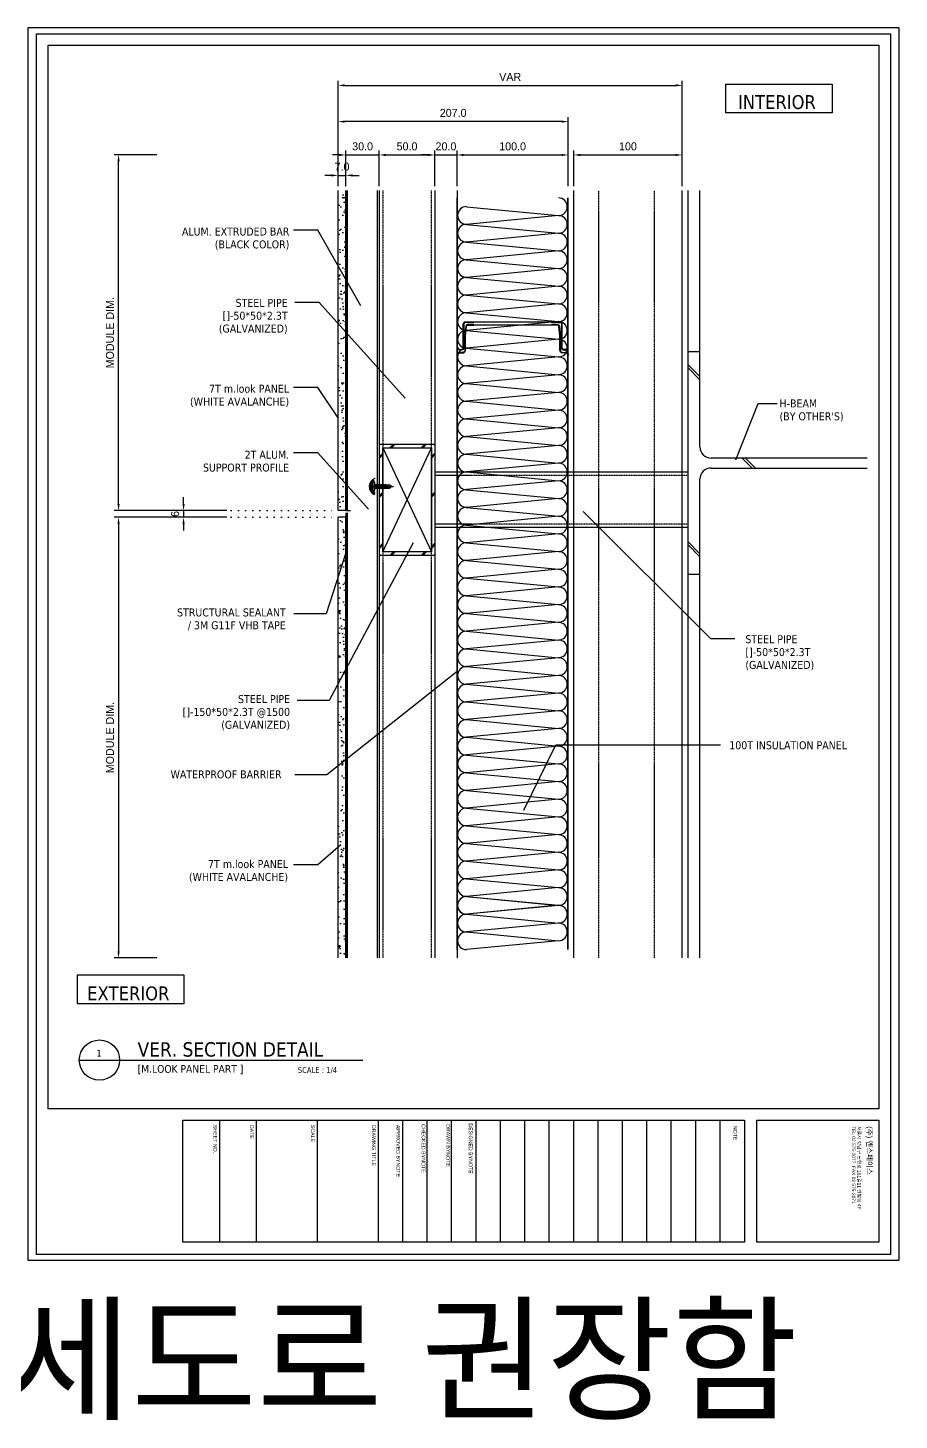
# Model space of a CAD drawing. Header units: millimetres. Extents: x 6755 to 21493, y 282 to 5565.
# Drawn here: x 19573 to 20357, y 4312 to 5565 of the extents above; entities that cross this region are included whole.
import ezdxf

# ---------------------------------------------------------------- set-up
doc = ezdxf.new("R2010")
doc.units = ezdxf.units.MM
doc.header["$MEASUREMENT"] = 0
for name, pattern in [('CENTER', [7.75, 7.25, -0.25, 0, -0.25]), ('DOT', [6.35, 0, -6.35]), ('HIDDEN', [0.375, 0.25, -0.125])]:
    doc.linetypes.add(name, pattern=pattern)
doc.layers.add('1', color=1, linetype='CENTER', lineweight=5, true_color=0xff0000)
for name, color, linetype, true_color in [('4', 4, 'Continuous', 0x00ffff), ('7', 7, 'Continuous', 0x000000), ('A-ANNO-REFR', 7, 'Continuous', 0x000000), ('H-BEAM', 4, 'Continuous', 0x00ffff), ('Hatch', 7, 'Continuous', 0xc0c0c0), ('nt', 7, 'Continuous', 0x994c00), ('NT Panel', 7, 'Continuous', 0xbfff7f), ('PANEL', 9, 'Continuous', 0x808080), ('REV01', 7, 'Continuous', 0xc0c0c0), ('ST_L PIPE', 2, 'Continuous', 0xffff00), ('TE 07', 7, 'Continuous', 0x000000), ('TEXT', 2, 'Continuous', 0xffff00), ('TITLE_TEXT', 7, 'Continuous', 0x000000), ('Welding', 1, 'Continuous', 0xff0000)]:
    doc.layers.add(name, color=color, linetype=linetype, true_color=true_color)
doc.layers.add('AM_0', color=7, linetype='Continuous')
doc.layers.add('DIM', color=1, linetype='Continuous')
doc.styles.add('Arial', font='arial.ttf')
doc.styles.add('Expo M', font='Expo M.ttf')
doc.dimstyles.new('DS2', dxfattribs={"dimscale": 2, "dimtxt": 1.8, "dimasz": 1.5, "dimexe": 1, "dimexo": 1, "dimgap": 0.5, "dimtad": 1, "dimtoh": 1, "dimdec": 1, "dimzin": 1, "dimdsep": 46, "dimtxsty": 'Expo M', "dimcen": 2, "dimadec": 1, "dimazin": 0, "dimtfac": 1, "dimtdec": 4, "dimtix": 1, "dimtmove": 1, "dimatfit": 3, "dimfxl": 1, "dimtolj": 1, "dimtzin": 1, "dimarcsym": 0})
doc.dimstyles.new('알루이엔씨4', dxfattribs={"dimscale": 4, "dimtxt": 1.8, "dimasz": 1.5, "dimexe": 1, "dimexo": 1, "dimgap": 1, "dimtad": 1, "dimtoh": 1, "dimdec": 1, "dimzin": 1, "dimdsep": 46, "dimtxsty": 'Expo M', "dimcen": 2, "dimclrt": 2, "dimadec": 1, "dimazin": 0, "dimtfac": 1, "dimtdec": 1, "dimtix": 1, "dimtmove": 1, "dimatfit": 3, "dimfxl": 1, "dimtolj": 1, "dimtzin": 1, "dimarcsym": 0})
pattern_1 = [(307.5, (14152.281, -4308.577), (9.788265, 0.320006), [0, -7.7216, 0, -8.636, 0, -8.255]), (277.5, (14152.281, -4308.577), (14.336502, -8.990466), [0, -4.1656, 0, -6.9596, 0, -2.667]), (237.5, (14152.281, -4302.3285), (0.028744, -15.8198474), [0, -2.54, 0, -9.144, 0, -11.938]), (227.5, (14152.281, -4302.329), (4.458586, -15.271129), [0, -1.27, 0, -5.9944, 0, -6.858])]

# ---------------------------------------------------------------- blocks, each defined once
blk = doc.blocks.new('*D24')
at = {"layer": 'Defpoints', "color": 0, "transparency": 16777216}
for p in [(20161.5, 5513.2), (19851.9, 5418.6), (20161.5, 5418.6)]:
    blk.add_point(p, dxfattribs=at)
at = {"layer": 'DIM', "color": 0, "lineweight": -2, "transparency": 16777216}
for p, q in [((19851.9, 5422.6), (19851.9, 5517.2)), ((19857.9, 5513.2), (20155.5, 5513.2)), ((20161.5, 5422.6), (20161.5, 5517.2))]:
    blk.add_line(p, q, dxfattribs=at)
at = {"layer": 'DIM', "color": 0, "transparency": 16777216}
for points in [[(19857.9, 5514.2), (19857.9, 5512.2), (19851.9, 5513.2)], [(20155.5, 5514.2), (20155.5, 5512.2), (20161.5, 5513.2)]]:
    blk.add_solid(points, dxfattribs=at)
at = {"layer": 'DIM', "color": 2, "transparency": 16777216, "insert": (20006.7, 5520.8), "char_height": 7.2, "attachment_point": 5, "style": 'Expo M'}
blk.add_mtext('\\A1;VAR', dxfattribs=at)
blk = doc.blocks.new('*D25')
at = {"layer": 'Defpoints', "color": 0, "transparency": 16777216}
for p in [(20161.5, 5450.6), (20063.9, 5418.6), (20161.5, 5418.6)]:
    blk.add_point(p, dxfattribs=at)
at = {"layer": 'DIM', "color": 0, "lineweight": -2, "transparency": 16777216}
for p, q in [((20063.9, 5422.6), (20063.9, 5454.6)), ((20069.9, 5450.6), (20155.5, 5450.6)), ((20161.5, 5422.6), (20161.5, 5454.6))]:
    blk.add_line(p, q, dxfattribs=at)
at = {"layer": 'DIM', "color": 0, "transparency": 16777216}
for points in [[(20069.9, 5451.6), (20069.9, 5449.6), (20063.9, 5450.6)], [(20155.5, 5451.6), (20155.5, 5449.6), (20161.5, 5450.6)]]:
    blk.add_solid(points, dxfattribs=at)
at = {"layer": 'DIM', "color": 2, "transparency": 16777216, "insert": (20112.7, 5458.3), "char_height": 7.2, "attachment_point": 5, "style": 'Expo M'}
blk.add_mtext('\\A1;100', dxfattribs=at)
blk = doc.blocks.new('*D26')
at = {"layer": 'Defpoints', "color": 0, "transparency": 16777216}
for p in [(20058.9, 5450.6), (19958.9, 5418.6), (20058.9, 5418.6)]:
    blk.add_point(p, dxfattribs=at)
at = {"layer": 'DIM', "color": 0, "lineweight": -2, "transparency": 16777216}
for p, q in [((19958.9, 5422.6), (19958.9, 5454.6)), ((19964.9, 5450.6), (20052.9, 5450.6)), ((20058.9, 5422.6), (20058.9, 5454.6))]:
    blk.add_line(p, q, dxfattribs=at)
at = {"layer": 'DIM', "color": 0, "transparency": 16777216}
for points in [[(19964.9, 5451.6), (19964.9, 5449.6), (19958.9, 5450.6)], [(20052.9, 5451.6), (20052.9, 5449.6), (20058.9, 5450.6)]]:
    blk.add_solid(points, dxfattribs=at)
at = {"layer": 'DIM', "color": 2, "transparency": 16777216, "insert": (20008.9, 5458.3), "char_height": 7.2, "attachment_point": 5, "style": 'Expo M'}
blk.add_mtext('\\A1;100.0', dxfattribs=at)
blk = doc.blocks.new('*D27')
at = {"layer": 'Defpoints', "color": 0, "transparency": 16777216}
for p in [(19938.9, 5450.6), (19888.9, 5418.6), (19938.9, 5418.6)]:
    blk.add_point(p, dxfattribs=at)
at = {"layer": 'DIM', "color": 0, "lineweight": -2, "transparency": 16777216}
for p, q in [((19888.9, 5422.6), (19888.9, 5454.6)), ((19894.9, 5450.6), (19932.9, 5450.6)), ((19938.9, 5422.6), (19938.9, 5454.6))]:
    blk.add_line(p, q, dxfattribs=at)
at = {"layer": 'DIM', "color": 0, "transparency": 16777216}
for points in [[(19894.9, 5451.6), (19894.9, 5449.6), (19888.9, 5450.6)], [(19932.9, 5451.6), (19932.9, 5449.6), (19938.9, 5450.6)]]:
    blk.add_solid(points, dxfattribs=at)
at = {"layer": 'DIM', "color": 2, "transparency": 16777216, "insert": (19913.9, 5458.3), "char_height": 7.2, "attachment_point": 5, "style": 'Expo M'}
blk.add_mtext('\\A1;50.0', dxfattribs=at)
blk = doc.blocks.new('*D28')
at = {"layer": 'Defpoints', "color": 0, "transparency": 16777216}
for p in [(19888.9, 5450.6), (19858.9, 5418.6), (19888.9, 5418.6)]:
    blk.add_point(p, dxfattribs=at)
at = {"layer": 'DIM', "color": 0, "lineweight": -2, "transparency": 16777216}
for p, q in [((19852.9, 5450.6), (19846.9, 5450.6)), ((19858.9, 5422.6), (19858.9, 5454.6)), ((19858.9, 5450.6), (19888.9, 5450.6)), ((19888.9, 5422.6), (19888.9, 5454.6)), ((19894.9, 5450.6), (19900.9, 5450.6))]:
    blk.add_line(p, q, dxfattribs=at)
at = {"layer": 'DIM', "color": 0, "transparency": 16777216}
for points in [[(19852.9, 5451.6), (19852.9, 5449.6), (19858.9, 5450.6)], [(19894.9, 5451.6), (19894.9, 5449.6), (19888.9, 5450.6)]]:
    blk.add_solid(points, dxfattribs=at)
at = {"layer": 'DIM', "color": 2, "transparency": 16777216, "insert": (19873.9, 5458.3), "char_height": 7.2, "attachment_point": 5, "style": 'Expo M'}
blk.add_mtext('\\A1;30.0', dxfattribs=at)
blk = doc.blocks.new('*D29')
at = {"layer": 'Defpoints', "color": 0, "transparency": 16777216}
for p in [(19858.9, 5432.2), (19851.9, 5418.6), (19858.9, 5418.6)]:
    blk.add_point(p, dxfattribs=at)
at = {"layer": 'DIM', "color": 0, "lineweight": -2, "transparency": 16777216}
for p, q in [((19845.9, 5432.2), (19839.9, 5432.2)), ((19851.9, 5422.6), (19851.9, 5436.2)), ((19851.9, 5432.2), (19858.9, 5432.2)), ((19858.9, 5422.6), (19858.9, 5436.2)), ((19864.9, 5432.2), (19870.9, 5432.2))]:
    blk.add_line(p, q, dxfattribs=at)
at = {"layer": 'DIM', "color": 0, "transparency": 16777216}
for points in [[(19845.9, 5433.2), (19845.9, 5431.2), (19851.9, 5432.2)], [(19864.9, 5433.2), (19864.9, 5431.2), (19858.9, 5432.2)]]:
    blk.add_solid(points, dxfattribs=at)
at = {"layer": 'DIM', "color": 2, "transparency": 16777216, "insert": (19855.4, 5440), "char_height": 7.2, "attachment_point": 5, "style": 'Expo M'}
blk.add_mtext('\\A1;7.0', dxfattribs=at)
blk = doc.blocks.new('*D35')
at = {"layer": 'Defpoints', "color": 0, "transparency": 16777216}
for p in [(19755.8, 5124.6), (19654.3, 4728.2), (19692.8, 4728.2)]:
    blk.add_point(p, dxfattribs=at)
at = {"layer": 'DIM', "color": 0, "lineweight": -2, "transparency": 16777216}
for p, q in [((19751.8, 5124.6), (19650.3, 5124.6)), ((19654.3, 5118.6), (19654.3, 4734.2)), ((19688.8, 4728.2), (19650.3, 4728.2))]:
    blk.add_line(p, q, dxfattribs=at)
at = {"layer": 'DIM', "color": 0, "transparency": 16777216}
for points in [[(19653.3, 5118.6), (19655.3, 5118.6), (19654.3, 5124.6)], [(19653.3, 4734.2), (19655.3, 4734.2), (19654.3, 4728.2)]]:
    blk.add_solid(points, dxfattribs=at)
at = {"layer": 'DIM', "color": 2, "transparency": 16777216, "insert": (19646.6, 4926.4), "char_height": 7.2, "attachment_point": 5, "rotation": 90, "style": 'Expo M'}
blk.add_mtext('\\A1;MODULE DIM.', dxfattribs=at)
blk = doc.blocks.new('*D36')
at = {"layer": 'Defpoints', "color": 0, "transparency": 16777216}
for p in [(19654.3, 5450.8), (19692.8, 5450.8), (19755.8, 5130.6)]:
    blk.add_point(p, dxfattribs=at)
at = {"layer": 'DIM', "color": 0, "lineweight": -2, "transparency": 16777216}
for p, q in [((19688.8, 5450.8), (19650.3, 5450.8)), ((19654.3, 5136.6), (19654.3, 5444.8)), ((19751.8, 5130.6), (19650.3, 5130.6))]:
    blk.add_line(p, q, dxfattribs=at)
at = {"layer": 'DIM', "color": 0, "transparency": 16777216}
for points in [[(19653.3, 5444.8), (19655.3, 5444.8), (19654.3, 5450.8)], [(19653.3, 5136.6), (19655.3, 5136.6), (19654.3, 5130.6)]]:
    blk.add_solid(points, dxfattribs=at)
at = {"layer": 'DIM', "color": 2, "transparency": 16777216, "insert": (19646.6, 5290.7), "char_height": 7.2, "attachment_point": 5, "rotation": 90, "style": 'Expo M'}
blk.add_mtext('\\A1;MODULE DIM.', dxfattribs=at)
blk = doc.blocks.new('*D37')
at = {"layer": 'Defpoints', "color": 0, "transparency": 16777216}
for p in [(19712.8, 5124.6), (19755.8, 5130.6), (19755.8, 5124.6)]:
    blk.add_point(p, dxfattribs=at)
at = {"layer": 'DIM', "color": 0, "lineweight": -2, "transparency": 16777216}
for p, q in [((19712.8, 5136.6), (19712.8, 5142.6)), ((19751.8, 5130.6), (19708.8, 5130.6)), ((19751.8, 5124.6), (19708.8, 5124.6)), ((19712.8, 5130.6), (19712.8, 5124.6)), ((19712.8, 5118.6), (19712.8, 5112.6))]:
    blk.add_line(p, q, dxfattribs=at)
at = {"layer": 'DIM', "color": 0, "transparency": 16777216}
for points in [[(19711.8, 5136.6), (19713.8, 5136.6), (19712.8, 5130.6)], [(19711.8, 5118.6), (19713.8, 5118.6), (19712.8, 5124.6)]]:
    blk.add_solid(points, dxfattribs=at)
at = {"layer": 'DIM', "color": 2, "transparency": 16777216, "insert": (19705.1, 5127.6), "char_height": 7.2, "attachment_point": 5, "rotation": 90, "style": 'Expo M'}
blk.add_mtext('\\A1;6', dxfattribs=at)
blk = doc.blocks.new('AL-TEMPLATE')
at = {"color": 9, "true_color": 0xc0c0c0}
for p, q in [((2716.82, 1392.97), (2800.02, 1392.97)), ((2716.82, 1376.33), (2800.02, 1376.33)), ((2716.82, 1359.69), (2800.02, 1359.69)), ((2716.82, 1343.05), (2800.02, 1343.05)), ((2716.82, 1326.41), (2800.02, 1326.41)), ((2716.82, 1309.77), (2800.02, 1309.77)), ((2716.82, 1293.13), (2800.02, 1293.13)), ((2716.82, 1276.49), (2800.02, 1276.49)), ((2716.82, 1259.85), (2800.02, 1259.85)), ((2716.82, 1243.21), (2800.02, 1243.21)), ((2716.82, 1209.93), (2800.02, 1209.93)), ((2716.82, 1193.29), (2800.02, 1193.29)), ((2716.82, 1176.65), (2800.02, 1176.65)), ((2716.82, 1118.41), (2800.02, 1118.41)), ((2716.82, 1076.81), (2800.02, 1076.81)), ((2716.82, 1051.85), (2800.02, 1051.85))]:
    blk.add_line(p, q, dxfattribs=at)
for points in [[(1976.34, 1509.45), (2808.34, 1509.45), (2808.34, 927.05), (1976.34, 927.05)], [(2716.82, 1501.32), (2800.02, 1501.32), (2800.02, 1418.12), (2716.82, 1418.12)], [(2716.82, 1409.8), (2800.02, 1409.8), (2800.02, 1026.89), (2716.82, 1026.89)]]:
    blk.add_lwpolyline(points, close=True, dxfattribs=at)
for points in [[(2716.82, 1226.57), (2800.02, 1226.57)], [(2716.82, 1160.01), (2800.02, 1160.01)]]:
    blk.add_lwpolyline(points, dxfattribs=at)
at = {"layer": 'nt', "color": 254, "linetype": 'Continuous', "true_color": 0xd6d6d6}
blk.add_lwpolyline([(1972.34, 1515.25), (1972.34, 921.25), (2812.34, 921.25), (2812.34, 1515.25)], close=True, dxfattribs=at)
at = {"layer": 'TE 07'}
blk.add_lwpolyline([(1984.07, 1501.32), (2709.08, 1501.32), (2709.08, 935.18), (1984.07, 935.18)], close=True, dxfattribs=at)
at = {"color": 150, "true_color": 0x007fff, "insert": (2721.06, 1496.93), "char_height": 3.6698, "width": 35.1369, "attachment_point": 1, "line_spacing_factor": 0.963855}
blk.add_mtext('\\fExpo M;(주) 엔스페이스', dxfattribs=at)
at = {"color": 7, "true_color": 0xffffff, "insert": (2720.94, 1489.17), "char_height": 2.3487, "width": 61.8214, "attachment_point": 1, "line_spacing_factor": 0.963855, "style": 'Arial'}
blk.add_mtext('\\fArial;서울시 강남구 논현로 161길11 엔빌딩 4F\\PTEL 02 575-2077  FAX 02 575-2071', dxfattribs=at)
at = {"color": 9, "true_color": 0xc0c0c0, "char_height": 2.5559, "attachment_point": 1, "line_spacing_factor": 0.963855}
for s, insert, width in [('\\fArial;NOTE', (2720.76, 1404.73), 11.9173), ('\\fArial;DESIGNED BYNOTE', (2719.01, 1224.39), 36.0906), ('\\fArial;DRAWN BYNOTE', (2719.56, 1209.04), 30.9788), ('\\fArial;CHECKED BYNOTE', (2719.56, 1192.25), 35.0282), ('\\fArial;APPROVED BYNOTE', (2720.1, 1175.04), 37.5533), ('\\fArial;DRAWING TITLE', (2720.1, 1158.4), 29.8086), ('\\fArial;SCALE', (2720.1, 1116.8), 13.8111), ('\\fArial;DATE', (2720.1, 1075.2), 11.517), ('\\fArial;SHEET NO.', (2720.1, 1050.24), 21.1247)]:
    blk.add_mtext(s, dxfattribs=dict(at, insert=insert, width=width))
blk = doc.blocks.new('sandwitch-p')
at = {"layer": 'PANEL'}
for p, q in [((-402.1, 2613.7), (-394.2, 2696.5)), ((-394.2, 2696.5), (-386.2, 2613.7)), ((-386.2, 2613.7), (-378.3, 2696.5)), ((-378.3, 2696.5), (-370.3, 2613.7)), ((-370.3, 2613.7), (-362.4, 2696.5)), ((-362.4, 2696.5), (-354.4, 2613.7)), ((-354.4, 2613.7), (-346.4, 2696.5)), ((-346.4, 2696.5), (-338.5, 2613.7)), ((-338.5, 2613.7), (-330.5, 2696.5)), ((-330.5, 2696.5), (-322.6, 2613.7))]:
    blk.add_line(p, q, dxfattribs=at)
for points in [[(-322.6, 2705.3), (-410.1, 2705.3)], [(-322.6, 2704.8), (-410.1, 2704.8)], [(-322.6, 2605.8), (-410.1, 2605.8)], [(-322.6, 2605.3), (-410.1, 2605.3)]]:
    blk.add_lwpolyline(points, dxfattribs=at)
for centre, start, end in [((-402.1, 2696.5), 0, 180), ((-386.2, 2696.5), 0, 180), ((-370.3, 2696.5), 0, 180), ((-354.4, 2696.5), 0, 180), ((-338.5, 2696.5), 0, 180), ((-394.2, 2613.7), 180, 0), ((-378.3, 2613.7), 180, 0), ((-362.4, 2613.7), 180, 0), ((-346.4, 2613.7), 180, 0), ((-330.5, 2613.7), 180, 0)]:
    blk.add_arc(centre, 7.96, start, end, dxfattribs=at)
blk = doc.blocks.new('n-s-bar')
at = {"layer": 'AM_0', "color": 3}
for p, q in [((1201.1, 1862.2), (1201.1, 1862.2)), ((1204.4, 1861.9), (1208.5, 1861.9)), ((1230.5, 1832.8), (1230.5, 1832.8))]:
    blk.add_line(p, q, dxfattribs=at)
blk = doc.blocks.new('*D49')
at = {"layer": 'Defpoints', "color": 0, "transparency": 16777216}
for p in [(19851.9, 5480.6), (19851.9, 5418.6), (20058.9, 5418.6)]:
    blk.add_point(p, dxfattribs=at)
at = {"layer": 'DIM', "color": 0, "lineweight": -2, "transparency": 16777216}
for p, q in [((19851.9, 5422.6), (19851.9, 5484.6)), ((20052.9, 5480.6), (19857.9, 5480.6)), ((20058.9, 5422.6), (20058.9, 5484.6))]:
    blk.add_line(p, q, dxfattribs=at)
at = {"layer": 'DIM', "color": 0, "transparency": 16777216}
for points in [[(19857.9, 5481.6), (19857.9, 5479.6), (19851.9, 5480.6)], [(20052.9, 5481.6), (20052.9, 5479.6), (20058.9, 5480.6)]]:
    blk.add_solid(points, dxfattribs=at)
at = {"layer": 'DIM', "color": 2, "transparency": 16777216, "insert": (19955.4, 5488.4), "char_height": 7.2, "attachment_point": 5, "style": 'Expo M'}
blk.add_mtext('\\A1;207.0', dxfattribs=at)
blk = doc.blocks.new('*D50')
at = {"layer": 'Defpoints', "color": 0, "transparency": 16777216}
for p in [(19958.9, 5450.6), (19938.9, 5418.6), (19958.9, 5418.6)]:
    blk.add_point(p, dxfattribs=at)
at = {"layer": 'DIM', "color": 0, "lineweight": -2, "transparency": 16777216}
for p, q in [((19932.9, 5450.6), (19926.9, 5450.6)), ((19938.9, 5422.6), (19938.9, 5454.6)), ((19938.9, 5450.6), (19958.9, 5450.6)), ((19958.9, 5422.6), (19958.9, 5454.6)), ((19964.9, 5450.6), (19970.9, 5450.6))]:
    blk.add_line(p, q, dxfattribs=at)
at = {"layer": 'DIM', "color": 0, "transparency": 16777216}
for points in [[(19932.9, 5451.6), (19932.9, 5449.6), (19938.9, 5450.6)], [(19964.9, 5451.6), (19964.9, 5449.6), (19958.9, 5450.6)]]:
    blk.add_solid(points, dxfattribs=at)
at = {"layer": 'DIM', "color": 2, "transparency": 16777216, "insert": (19948.9, 5458.3), "char_height": 7.2, "attachment_point": 5, "style": 'Expo M'}
blk.add_mtext('\\A1;20.0', dxfattribs=at)
blk = doc.blocks.new('sandwitch-joint')
at = {"layer": 'PANEL', "color": 1, "true_color": 0xff0000}
for p, q in [((2184.7, 1837.7), (2254.7, 1837.7)), ((2254.7, 1834.7), (2184.7, 1834.7))]:
    blk.add_line(p, q, dxfattribs=at)
at = {"layer": 'PANEL'}
for points in [[(2170.2, 1814.7, 0.414214), (2172.2, 1812.7), (2173.2, 1812.7, 0.414213), (2175.2, 1814.7), (2175.2, 1835.7, -0.414213), (2177.2, 1837.7), (2184.7, 1837.7), (2184.7, 1837.2), (2177.2, 1837.2, 0.414213), (2175.7, 1835.7), (2175.7, 1814.7, -0.414213), (2173.2, 1812.2), (2172.2, 1812.2, -0.414214), (2169.7, 1814.7)], [(2170.2, 1807.7, -0.414213), (2172.2, 1809.7), (2174.7, 1809.7, 0.414213), (2177.2, 1812.2), (2177.2, 1825.1), (2178, 1833.8, -0.385314), (2179, 1834.7), (2184.7, 1834.7), (2184.7, 1835.2), (2179, 1835.2, 0.385314), (2177.5, 1833.8), (2176.7, 1825.2), (2176.7, 1812.2, -0.414213), (2174.7, 1810.2), (2172.2, 1810.2, 0.414213), (2169.7, 1807.7)], [(2269.2, 1814.7, -0.414214), (2267.2, 1812.7), (2266.2, 1812.7, -0.414213), (2264.2, 1814.7), (2264.2, 1835.7, 0.414213), (2262.2, 1837.7), (2254.7, 1837.7), (2254.7, 1837.2), (2262.2, 1837.2, -0.414213), (2263.7, 1835.7), (2263.7, 1814.7, 0.414213), (2266.2, 1812.2), (2267.2, 1812.2, 0.414214), (2269.7, 1814.7)], [(2269.2, 1807.7, 0.414213), (2267.2, 1809.7), (2264.7, 1809.7, -0.414213), (2262.2, 1812.2), (2262.2, 1825.1), (2261.3, 1833.8, 0.385314), (2260.3, 1834.7), (2254.7, 1834.7), (2254.7, 1835.2), (2260.3, 1835.2, -0.385314), (2261.8, 1833.8), (2262.7, 1825.2), (2262.7, 1812.2, 0.414213), (2264.7, 1810.2), (2267.2, 1810.2, -0.414213), (2269.7, 1807.7)]]:
    blk.add_lwpolyline(points, format="xyb", dxfattribs=at)
blk = doc.blocks.new('100-50-pipe')
at = {"layer": 'Hatch'}
for p, q in [((1970.8, 2536.9), (2014.4, 2630.5)), ((1970.8, 2630.5), (2014.4, 2536.9))]:
    blk.add_line(p, q, dxfattribs=at)
at = {"layer": 'ST_L PIPE'}
for p, q in [((1967.6, 2534.7), (1967.6, 2632.7)), ((1968.6, 2633.7), (2016.6, 2633.7)), ((2017.6, 2632.7), (2017.6, 2534.7)), ((2016.6, 2533.7), (1968.6, 2533.7))]:
    blk.add_line(p, q, dxfattribs=at)
at = {"layer": 'ST_L PIPE', "color": 1, "true_color": 0xff0000}
for p, q in [((1977.1, 2630.5), (1980.3, 2633.7)), ((1978.5, 2630.5), (1981.7, 2633.7)), ((2005.3, 2630.5), (2008.5, 2633.7)), ((2006.7, 2630.5), (2009.9, 2633.7)), ((1967.6, 2622.6), (1970.8, 2625.8)), ((1967.6, 2621.2), (1970.8, 2624.4)), ((1967.6, 2587.5), (1970.8, 2590.7)), ((1967.6, 2586), (1970.8, 2589.2)), ((1967.6, 2541.4), (1970.8, 2544.6)), ((1967.6, 2539.9), (1970.8, 2543.1)), ((1977.1, 2533.7), (1980.3, 2536.9)), ((1978.5, 2533.7), (1981.7, 2536.9)), ((2005.3, 2533.7), (2008.5, 2536.9)), ((2006.7, 2533.7), (2009.9, 2536.9))]:
    blk.add_line(p, q, dxfattribs=at)
at = {"layer": 'ST_L PIPE'}
blk.add_lwpolyline([(2014.4, 2536.9), (1970.8, 2536.9), (1970.8, 2630.5), (2014.4, 2630.5)], close=True, dxfattribs=at)
for centre, start, end in [((1968.6, 2632.7), 90, 180), ((2016.6, 2632.7), 0, 90), ((1968.6, 2534.7), 180, 270), ((2016.6, 2534.7), 270, 0)]:
    blk.add_arc(centre, 1, start, end, dxfattribs=at)
at = {"layer": 'Welding'}
for p, q in [((2014.4, 2622.6), (2017.6, 2625.8)), ((2014.4, 2621.2), (2017.6, 2624.4)), ((2014.4, 2587.5), (2017.6, 2590.7)), ((2014.4, 2586), (2017.6, 2589.2)), ((2014.4, 2541.4), (2017.6, 2544.6)), ((2014.4, 2539.9), (2017.6, 2543.1))]:
    blk.add_line(p, q, dxfattribs=at)
blk = doc.blocks.new('피스')
at = {"color": 6, "true_color": 0xff00ff}
for p, q in [((-4, 1.5), (-4, 1)), ((-4, 1.5), (4, 1.5)), ((-3, 0), (3, 0)), ((-0.4, 2.3), (0.4, 2.3)), ((4, 1.5), (4, 1)), ((2, -1.5), (-2, -2)), ((-1.5, -1.5), (-2, -2)), ((-2, -2), (-1.5, -2.5)), ((-1.5, -3.5), (-2, -4)), ((2, -3.5), (-2, -4)), ((-2, -4), (-1.5, -4.5)), ((-1.5, -5.5), (-2, -6)), ((2, -5.5), (-2, -6)), ((-2, -6), (-1.5, -6.5)), ((-1.5, -7.5), (-2, -8)), ((2, -7.5), (-2, -8)), ((-2, -8), (-1.5, -8.5)), ((-1.5, -9.5), (-2, -10)), ((2, -9.5), (-2, -10)), ((-2, -10), (-1.5, -10.5)), ((-1.5, -0.5), (-1.5, -1.5)), ((1.5, -1), (-1.5, -1.5)), ((1.5, -2), (-1.5, -2.5)), ((-1.5, -2.5), (-1.5, -3.5)), ((1.5, -3), (-1.5, -3.5)), ((1.5, -4), (-1.5, -4.5)), ((-1.5, -4.5), (-1.5, -5.5)), ((1.5, -5), (-1.5, -5.5)), ((1.5, -6), (-1.5, -6.5)), ((-1.5, -6.5), (-1.5, -7.5)), ((1.5, -7), (-1.5, -7.5)), ((1.5, -8), (-1.5, -8.5)), ((-1.5, -8.5), (-1.5, -9.5)), ((1.5, -9), (-1.5, -9.5)), ((1.5, -10), (-1.5, -10.5)), ((-1.5, -10.5), (-1.5, -13.5)), ((-1.3, -13.5), (-1.3, -12)), ((1.5, -13), (0.6, -11.5)), ((1.5, -0.5), (1.5, -1)), ((1.5, -1), (2, -1.5)), ((2, -1.5), (1.5, -2)), ((1.5, -2), (1.5, -3)), ((1.5, -3), (2, -3.5)), ((2, -3.5), (1.5, -4)), ((1.5, -4), (1.5, -5)), ((1.5, -5), (2, -5.5)), ((2, -5.5), (1.5, -6)), ((1.5, -6), (1.5, -7)), ((1.5, -7), (2, -7.5)), ((2, -7.5), (1.5, -8)), ((1.5, -8), (1.5, -9)), ((1.5, -9), (2, -9.5)), ((2, -9.5), (1.5, -10)), ((1.5, -10), (1.5, -13)), ((0, -15), (-1.5, -13.5)), ((0, -15), (-1.3, -13.5)), ((0, -15), (1.5, -13))]:
    blk.add_line(p, q, dxfattribs=at)
at = {"color": 1, "linetype": 'CENTER', "true_color": 0xff0000}
for p, q in [((-0.5, 3), (-0.4, 2.3)), ((0, 5), (0, -16.8)), ((0.5, 3), (0.4, 2.3))]:
    blk.add_line(p, q, dxfattribs=at)
at = {"color": 6, "true_color": 0xff00ff}
for centre, radius, start, end in [((0, -3.1), 6.08, 94.7146, 131.1121), ((-3, 1), 1, 180, 270), ((-2, -0.5), 0.5, 0, 90), ((0, -3.1), 6.08, 48.8879, 85.2854), ((2, -0.5), 0.5, 90, 180), ((3, 1), 1, 270, 0), ((-0.3, -12), 1, 30.0863, 180)]:
    blk.add_arc(centre, radius, start, end, dxfattribs=at)
blk = doc.blocks.new('N-SCREW')
at = {"color": 6, "true_color": 0xff00ff}
blk.add_blockref('피스', (17.3, -1), dxfattribs=at)

msp = doc.modelspace()

# ---------------------------------------------------------------- hatches: boundary and pattern name
at = {"layer": '1', "extrusion": (0, 0, -1)}
h = msp.add_hatch(dxfattribs=at)
h.set_pattern_fill('ANSI37', color=256, scale=0.3, angle=270, style=0, pattern_type=2)
h.set_pattern_definition([(315, (-101532.95885, 760795.06775), (0.6735192091, 0.6735192091), []), (45, (-101532.95885, 760795.06775), (-0.6735192091, 0.6735192091), [])])
h.paths.add_polyline_path([(-19883.261, 5158.521), (-19884.926, 5157.272), (-19884.926, 5157.012), (-19884.3, 5157.012), (-19884.271, 5157.012), (-19884.242, 5157.012), (-19884.212, 5157.011), (-19884.183, 5157.009), (-19884.153, 5157.007), (-19884.123, 5157.004), (-19884.093, 5157.001), (-19884.062, 5156.996), (-19884.032, 5156.991), (-19884.001, 5156.986), (-19883.971, 5156.979), (-19883.94, 5156.972), (-19883.91, 5156.964), (-19883.879, 5156.956), (-19883.849, 5156.946), (-19883.818, 5156.936), (-19883.788, 5156.925), (-19883.758, 5156.913), (-19883.728, 5156.901), (-19883.698, 5156.888), (-19883.669, 5156.874), (-19883.639, 5156.859), (-19883.61, 5156.844), (-19883.582, 5156.827), (-19883.553, 5156.81), (-19883.525, 5156.793), (-19883.497, 5156.774), (-19883.47, 5156.755), (-19883.443, 5156.736), (-19883.417, 5156.715), (-19883.391, 5156.694), (-19883.366, 5156.673), (-19883.341, 5156.65), (-19883.317, 5156.627), (-19883.293, 5156.604), (-19883.27, 5156.58), (-19883.248, 5156.555), (-19883.226, 5156.53), (-19883.205, 5156.505), (-19883.184, 5156.479), (-19883.164, 5156.453), (-19883.145, 5156.426), (-19883.127, 5156.399), (-19883.109, 5156.371), (-19883.092, 5156.343), (-19883.076, 5156.315), (-19883.06, 5156.287), (-19883.046, 5156.258), (-19883.032, 5156.229), (-19883.018, 5156.2), (-19883.006, 5156.171), (-19882.994, 5156.142), (-19882.983, 5156.113), (-19882.972, 5156.083), (-19882.963, 5156.054), (-19882.954, 5156.024), (-19882.946, 5155.995), (-19882.938, 5155.965), (-19882.932, 5155.936), (-19882.925, 5155.907), (-19882.92, 5155.877), (-19882.915, 5155.848), (-19882.911, 5155.819), (-19882.908, 5155.79), (-19882.796, 5155.373), (-19882.697, 5154.951), (-19882.654, 5154.738), (-19882.614, 5154.524), (-19882.577, 5154.309), (-19882.545, 5154.093), (-19882.516, 5153.876), (-19882.491, 5153.659), (-19882.47, 5153.441), (-19882.452, 5153.222), (-19882.439, 5153.003), (-19882.429, 5152.784), (-19882.423, 5152.564), (-19882.421, 5152.345), (-19882.423, 5152.125), (-19882.429, 5151.906), (-19882.439, 5151.686), (-19882.452, 5151.467), (-19882.47, 5151.249), (-19882.491, 5151.031), (-19882.516, 5150.813), (-19882.545, 5150.597), (-19882.577, 5150.381), (-19882.614, 5150.166), (-19882.654, 5149.952), (-19882.697, 5149.739), (-19882.796, 5149.316), (-19882.908, 5148.9), (-19882.911, 5148.871), (-19882.915, 5148.843), (-19882.92, 5148.815), (-19882.925, 5148.786), (-19882.931, 5148.758), (-19882.937, 5148.729), (-19882.944, 5148.701), (-19882.952, 5148.672), (-19882.961, 5148.643), (-19882.97, 5148.615), (-19882.98, 5148.586), (-19882.99, 5148.558), (-19883.001, 5148.529), (-19883.013, 5148.501), (-19883.026, 5148.473), (-19883.039, 5148.445), (-19883.053, 5148.417), (-19883.068, 5148.389), (-19883.083, 5148.362), (-19883.099, 5148.335), (-19883.116, 5148.308), (-19883.133, 5148.281), (-19883.151, 5148.255), (-19883.17, 5148.23), (-19883.189, 5148.204), (-19883.209, 5148.179), (-19883.23, 5148.155), (-19883.251, 5148.131), (-19883.273, 5148.107), (-19883.295, 5148.084), (-19883.318, 5148.061), (-19883.342, 5148.039), (-19883.365, 5148.018), (-19883.39, 5147.997), (-19883.415, 5147.976), (-19883.44, 5147.957), (-19883.466, 5147.937), (-19883.492, 5147.919), (-19883.519, 5147.901), (-19883.546, 5147.884), (-19883.573, 5147.868), (-19883.6, 5147.852), (-19883.628, 5147.837), (-19883.656, 5147.822), (-19883.685, 5147.808), (-19883.713, 5147.795), (-19883.742, 5147.783), (-19883.771, 5147.771), (-19883.8, 5147.76), (-19883.829, 5147.75), (-19883.858, 5147.741), (-19883.887, 5147.732), (-19883.917, 5147.724), (-19883.946, 5147.716), (-19883.975, 5147.709), (-19884.004, 5147.703), (-19884.034, 5147.698), (-19884.063, 5147.693), (-19884.092, 5147.689), (-19884.121, 5147.686), (-19884.15, 5147.683), (-19884.178, 5147.681), (-19884.207, 5147.679), (-19884.235, 5147.678), (-19884.926, 5147.678), (-19884.926, 5144.832), (-19884.692, 5144.925), (-19884.458, 5145.028), (-19884.226, 5145.138), (-19883.996, 5145.258), (-19883.769, 5145.385), (-19883.545, 5145.521), (-19883.324, 5145.666), (-19883.107, 5145.818), (-19882.894, 5145.979), (-19882.686, 5146.148), (-19882.484, 5146.324), (-19882.286, 5146.508), (-19882.095, 5146.699), (-19881.911, 5146.897), (-19881.733, 5147.101), (-19881.562, 5147.312), (-19881.399, 5147.528), (-19881.243, 5147.75), (-19881.095, 5147.977), (-19880.956, 5148.208), (-19880.825, 5148.444), (-19880.702, 5148.683), (-19880.589, 5148.925), (-19880.484, 5149.17), (-19880.388, 5149.418), (-19880.301, 5149.667), (-19880.222, 5149.917), (-19880.153, 5150.169), (-19880.092, 5150.42), (-19880.041, 5150.672), (-19879.998, 5150.923), (-19879.963, 5151.174), (-19879.937, 5151.425), (-19879.918, 5151.679), (-19879.908, 5151.936), (-19879.906, 5152.195), (-19879.913, 5152.456), (-19879.929, 5152.717), (-19879.954, 5152.98), (-19879.988, 5153.243), (-19880.031, 5153.506), (-19880.084, 5153.769), (-19880.145, 5154.031), (-19880.216, 5154.291), (-19880.296, 5154.549), (-19880.385, 5154.804), (-19880.483, 5155.057), (-19880.589, 5155.306), (-19880.705, 5155.552), (-19880.828, 5155.793), (-19880.96, 5156.029), (-19881.1, 5156.26), (-19881.247, 5156.486), (-19881.402, 5156.706), (-19881.563, 5156.919), (-19881.731, 5157.126), (-19881.905, 5157.327), (-19882.085, 5157.52), (-19882.27, 5157.706), (-19882.46, 5157.884), (-19882.655, 5158.055), (-19882.853, 5158.218), (-19883.056, 5158.373)], flags=0)
at = {"layer": 'NT Panel', "true_color": 0xff7f00}
h = msp.add_hatch(dxfattribs=at)
h.set_pattern_fill('AR-SAND', color=30, scale=0.2, angle=270, style=0, pattern_type=2)
h.set_pattern_definition(pattern_1)
h.paths.add_polyline_path([(19858.926, 5418.599), (19851.926, 5418.599), (19851.926, 5130.645), (19858.926, 5130.645)])
h = msp.add_hatch(dxfattribs=at)
h.set_pattern_fill('AR-SAND', color=30, scale=0.2, angle=270, style=0, pattern_type=2)
h.set_pattern_definition(pattern_1)
h.paths.add_polyline_path([(19858.926, 5122.645), (19851.926, 5122.645), (19851.926, 4728.179), (19858.926, 4728.179)], flags=0)

# ---------------------------------------------------------------- linework, layer by layer
at = {"linetype": 'Continuous'}
msp.add_line((19618.943, 4636.231), (19874.087, 4636.231), dxfattribs=at)
msp.add_circle((19637.083, 4636.231), 18.14, dxfattribs=at)
at = {"layer": '7'}
msp.add_arc((19887.692, 5152.109), 7.785, 110.78624, 243.967184, dxfattribs=at)
at = {"layer": 'A-ANNO-REFR', "color": 8, "true_color": 0x808080}
for p, q in [((19858.926, 5418.599), (19858.926, 5130.627)), ((19858.926, 5128.645), (19858.926, 4728.179))]:
    msp.add_line(p, q, dxfattribs=at)
at = {"layer": 'A-ANNO-REFR', "color": 4, "true_color": 0x00ffff}
for p, q in [((19859.926, 5418.599), (19859.926, 5130.645)), ((19886.926, 5418.599), (19886.926, 4728.179)), ((19859.926, 5128.645), (19859.926, 4728.179))]:
    msp.add_line(p, q, dxfattribs=at)
at = {"layer": 'DIM', "linetype": 'DOT'}
for p, q in [((19755.754, 5130.645), (19851.926, 5130.645)), ((19755.754, 5124.645), (19851.926, 5124.645))]:
    msp.add_line(p, q, dxfattribs=at)
at = {"layer": 'H-BEAM', "color": 8, "linetype": 'ByBlock', "true_color": 0x808080}
for p, q in [((20166.479, 5418.599), (20166.479, 4728.179)), ((20177.479, 5187.889), (20177.479, 5418.599)), ((20177.479, 5273.389), (20166.479, 5273.389)), ((20328.069, 5177.889), (20187.479, 5177.889)), ((20187.479, 5168.889), (20328.069, 5168.889)), ((20177.479, 4728.179), (20177.479, 5158.889)), ((20166.479, 5073.389), (20177.479, 5073.389))]:
    msp.add_line(p, q, dxfattribs=at)
at = {"layer": 'H-BEAM', "color": 1, "true_color": 0xff0000}
for p, q in [((20166.479, 5262.157), (20177.479, 5251.157)), ((20166.479, 5259.329), (20177.479, 5248.329)), ((20215.567, 5177.889), (20224.567, 5168.889)), ((20218.446, 5177.838), (20227.395, 5168.889)), ((20166.479, 5102.832), (20177.479, 5091.832)), ((20166.479, 5100.004), (20177.479, 5089.004))]:
    msp.add_line(p, q, dxfattribs=at)
at = {"layer": 'H-BEAM', "color": 8, "linetype": 'ByBlock', "true_color": 0x808080}
for centre, start, end in [((20187.479, 5187.889), 180, 270), ((20187.479, 5158.889), 90, 180)]:
    msp.add_arc(centre, 10, start, end, dxfattribs=at)
at = {"layer": 'NT Panel', "color": 30, "true_color": 0xff7f00}
for p, q in [((19851.926, 5130.645), (19851.926, 5418.599)), ((19858.926, 5130.645), (19858.926, 5418.599)), ((19858.926, 5130.645), (19851.926, 5130.645)), ((19851.926, 4728.179), (19851.926, 5124.645)), ((19858.926, 5124.645), (19851.926, 5124.645)), ((19858.926, 4728.179), (19858.926, 5124.645))]:
    msp.add_line(p, q, dxfattribs=at)
at = {"layer": 'ST_L PIPE'}
for p, q in [((19888.926, 5418.599), (19888.926, 4728.179)), ((19938.926, 5418.599), (19938.926, 4728.179)), ((20166.479, 5165.277), (19938.926, 5165.277)), ((20166.479, 5115.277), (19938.926, 5115.277))]:
    msp.add_line(p, q, dxfattribs=at)
at = {"layer": 'ST_L PIPE', "color": 8, "linetype": 'HIDDEN', "true_color": 0x808080}
for p, q in [((19892.126, 5418.599), (19892.126, 4728.179)), ((19935.726, 5418.599), (19935.726, 4728.179)), ((20086.609, 4728.179), (20086.609, 5418.599)), ((20136.721, 4728.179), (20136.721, 5418.599)), ((20166.479, 5162.077), (19938.926, 5162.077)), ((20166.479, 5118.477), (19938.926, 5118.477))]:
    msp.add_line(p, q, dxfattribs=at)
at = {"layer": 'ST_L PIPE', "color": 5, "lineweight": 30}
msp.add_line((19958.927, 5418.599), (19958.927, 4728.179), dxfattribs=at)
at = {"layer": 'ST_L PIPE', "color": 6, "true_color": 0xff00ff}
for p, q in [((20063.926, 4728.179), (20063.926, 5418.599)), ((20161.479, 4728.179), (20161.479, 5418.599))]:
    msp.add_line(p, q, dxfattribs=at)
at = {"layer": 'TEXT', "color": 0}
for points in [[(20200.832, 5514.363), (20296.575, 5514.363), (20296.575, 5488.37), (20200.832, 5488.37)], [(19617.432, 4712.842), (19713.175, 4712.842), (19713.175, 4686.849), (19617.432, 4686.849)]]:
    msp.add_lwpolyline(points, close=True, dxfattribs=at)

# ---------------------------------------------------------------- block references
for name, p, rotation in [('sandwitch-p', (17353.645, 5001.973), 270), ('sandwitch-p', (17353.645, 4986.057), 270), ('sandwitch-p', (17353.645, 4906.476), 270), ('sandwitch-p', (17353.645, 4826.896), 270), ('N-SCREW', (19883.898, 5135.095), 89.99999999999999), ('sandwitch-p', (17353.645, 4747.316), 270), ('sandwitch-p', (17353.645, 4667.735), 270), ('sandwitch-p', (17353.645, 4588.155), 270), ('sandwitch-p', (17353.645, 4508.575), 270), ('sandwitch-p', (17353.645, 4428.994), 270), ('sandwitch-p', (17353.645, 4413.078), 270)]:
    msp.add_blockref(name, p, dxfattribs=dict(rotation=rotation))
for name, p in [('sandwitch-joint', (17789.276, 3462.782)), ('100-50-pipe', (17921.372, 2556.596))]:
    msp.add_blockref(name, p)
at = {"xscale": -1, "rotation": 180}
msp.add_blockref('n-s-bar', (18654.627, 6992.56), dxfattribs=at)
at = {"layer": '4', "xscale": 1.32, "yscale": 1.32, "zscale": 1.32, "rotation": 270}
msp.add_blockref('AL-TEMPLATE', (18356.617, 8168.453), dxfattribs=at)

# ---------------------------------------------------------------- texts
at = {"layer": '4', "color": 2, "style": 'Arial'}
msp.add_text('본딩 접착력 및 차수 보완된 상세도로 권장함', height=90, dxfattribs=at).set_placement((18022.948, 4321.966))
at = {"layer": 'TEXT', "color": 2, "true_color": 0xffff00, "char_height": 12.48, "attachment_point": 7, "line_spacing_factor": 0.963855}
for s, insert, width in [('\\fTahoma;INTERIOR', (20211.738, 5491.702), 89.13135), ('\\fTahoma;EXTERIOR', (19625.99, 4689.768), 90.25858)]:
    msp.add_mtext(s, dxfattribs=dict(at, insert=insert, width=width))
at = {"layer": 'TEXT', "char_height": 7.2, "attachment_point": 1, "line_spacing_factor": 0.963855}
for s, insert, width in [('\\pxqr;{\\fTahoma|b0|i0|c0|p34;ALUM. EXTRUDED BAR\\P(BLACK COLOR)}', (19700.321, 5385.308), 107.67484), ('\\pxqr;{\\fTahoma|b0|i0|c0|p34;STEEL PIPE\\P[]-50*50*2\\fTahoma|b0|i0|c129|p34;.3\\fTahoma|b0|i0|c0|p34;T\\P(GALVANIZED)}', (19735.422, 5321.149), 71.02452), ('\\pxqr;{\\fTahoma|b0|i0|c0|p34;7T m.look PANEL\\P(WHITE AVALANCHE)}', (19707.348, 5243.896), 100.42839), ("\\fTahoma;H-BEAM\\P(BY OTHER'S)", (20249.107, 5230.615), 66.89032), ('\\pxqr;{\\fTahoma|b0|i0|c0|p34;2T ALUM.\\PSUPPORT PROFILE}', (19718.746, 5184.485), 89.04774), ('\\pxqr;{\\fTahoma|b0|i0|c0|p34;STRUCTURAL SEALANT\\P/ 3M G11F VHB TAPE}', (19695.452, 5042.613), 109.3471), ('\\pxql;{\\fTahoma|b0|i0|c0|p34;STEEL PIPE\\P[]-50*50*\\fTahoma|b0|i0|c129|p34;2\\fTahoma|b0|i0|c0|p34;.\\fTahoma|b0|i0|c129|p34;3\\fTahoma|b0|i0|c0|p34;T\\P(GALVANIZED)}', (20218.347, 5018.508), 71.02452), ('\\pxqr;{\\fTahoma|b0|i0|c0|p34;STEEL PIPE\\P[]-\\fTahoma|b0|i0|c129|p34;1\\fTahoma|b0|i0|c0|p34;50*50*2\\fTahoma|b0|i0|c129|p34;.3\\fTahoma|b0|i0|c0|p34;T\\fTahoma|b0|i0|c129|p34; @1500\\fTahoma|b0|i0|c0|p34;\\P(GALVANIZED)}', (19706.796, 4964.661), 101.85967), ('{\\fTahoma|b0|i0|c0|p34;1\\fTahoma|b0|i0|c129|p34;00\\fTahoma|b0|i0|c0|p34;T INSULATION PANEL}', (20203.838, 4923.105), 118.49806), ('\\fTahoma;WATERPROOF BARRIER', (19701.109, 4896.892), 112.45935), ('\\pxqr;{\\fTahoma|b0|i0|c0|p34;7T m.look PANEL\\P(WHITE AVALANCHE)}', (19706.408, 4816.192), 100.42839)]:
    msp.add_mtext(s, dxfattribs=dict(at, insert=insert, width=width))
at = {"layer": 'TITLE_TEXT', "color": 2, "true_color": 0xffff00, "insert": (19671.438, 4639.11), "char_height": 12.96, "width": 191.1391, "attachment_point": 7, "line_spacing_factor": 0.963855}
msp.add_mtext('\\fTahoma;VER. SECTION DETAIL', dxfattribs=at)
at = {"layer": 'TITLE_TEXT', "color": 3, "true_color": 0x00ff00, "attachment_point": 7, "line_spacing_factor": 0.963855}
for s, insert, char_height, width in [('\\fTahoma;1', (19634.475, 4639.41), 6, 8.94194), ('\\fTahoma;[M.LOOK PANEL PART ]', (19671.438, 4623.525), 7, 106.08387), ('\\fTahoma;SCALE : 1/4', (19815.596, 4624.069), 5.184, 42.07401)]:
    msp.add_mtext(s, dxfattribs=dict(at, insert=insert, char_height=char_height, width=width))

# ---------------------------------------------------------------- dimensions: what is measured, and where the dimension line sits
at = {"layer": 'DIM'}
for base, p1, text, picture, middle in [((20161.479, 5513.22), (19851.926, 5418.599), 'VAR', '*D24', (20006.702, 5520.82)), ((20161.479, 5450.551), (20063.926, 5418.599), '100', '*D25', (20112.702, 5458.331))]:
    dim = msp.add_linear_dim(base=base, p1=p1, p2=(20161.479, 5418.599), text=text, dimstyle='알루이엔씨4', dxfattribs=at)
    dim.commit()
    dim.dimension.update_dxf_attribs({"geometry": picture, "text_midpoint": middle})
for base, p1, p2, picture, middle in [((19851.926, 5480.617), (20058.926, 5418.599), (19851.926, 5418.599), '*D49', (19955.426, 5488.406)), ((19888.926, 5450.551), (19858.926, 5418.599), (19888.926, 5418.599), '*D28', (19873.926, 5458.331)), ((19938.926, 5450.551), (19888.926, 5418.599), (19938.926, 5418.599), '*D27', (19913.926, 5458.331)), ((19958.926, 5450.551), (19938.926, 5418.599), (19958.926, 5418.599), '*D50', (19948.926, 5458.34)), ((20058.926, 5450.551), (19958.926, 5418.599), (20058.926, 5418.599), '*D26', (20008.926, 5458.331)), ((19858.926, 5432.244), (19851.926, 5418.599), (19858.926, 5418.599), '*D29', (19855.426, 5440.024))]:
    dim = msp.add_linear_dim(base=base, p1=p1, p2=p2, dimstyle='알루이엔씨4', dxfattribs=at)
    dim.commit()
    dim.dimension.update_dxf_attribs({"geometry": picture, "text_midpoint": middle})
for base, p1, p2, angle, text, picture, middle in [((19654.336, 5450.8), (19755.754, 5130.645), (19692.766, 5450.8), 90, 'MODULE DIM.', '*D36', (19646.556, 5290.722)), ((19712.766, 5124.645), (19755.754, 5130.645), (19755.754, 5124.645), 270, '6', '*D37', (19705.076, 5127.645)), ((19654.336, 4728.179), (19755.754, 5124.645), (19692.766, 4728.179), 270, 'MODULE DIM.', '*D35', (19646.556, 4926.412))]:
    dim = msp.add_linear_dim(base=base, p1=p1, p2=p2, angle=angle, text=text, dimstyle='알루이엔씨4', dxfattribs=at)
    dim.commit()
    dim.dimension.update_dxf_attribs({"geometry": picture, "text_midpoint": middle})

# ---------------------------------------------------------------- leaders
at = {"layer": 'REV01'}
for points in [[(19872.409, 5314.746), (19833.668, 5382.807), (19811.864, 5382.807)], [(19912.234, 5231.874), (19834.872, 5317.832), (19813.068, 5317.832)], [(19851.926, 5213.985), (19833.668, 5241.478), (19811.864, 5241.478)], [(20209.896, 5176.31), (20229.745, 5227.114), (20246.985, 5227.114)], [(19879.098, 5131.816), (19833.668, 5182.457), (19811.864, 5182.457)], [(20072.514, 5129.854), (20186.986, 5015.614), (20208.79, 5015.614)], [(19919.5, 5101.673), (19843.914, 4959.783), (19814.926, 4959.783)], [(19858.926, 5092.758), (19841.021, 5037.734), (19812.033, 5037.734)], [(19958.927, 4985.937), (19841.766, 4892.748), (19812.778, 4892.748)], [(20019.026, 4861.139), (20047.725, 4919.874), (20195.843, 4919.874)], [(19854.253, 4829.969), (19833.668, 4811.966), (19811.864, 4811.966)]]:
    msp.add_leader(points, dimstyle='DS2', override={"dimgap": 0.5, "dimtad": 0}, dxfattribs=at)

doc.saveas('drawing.dxf')
